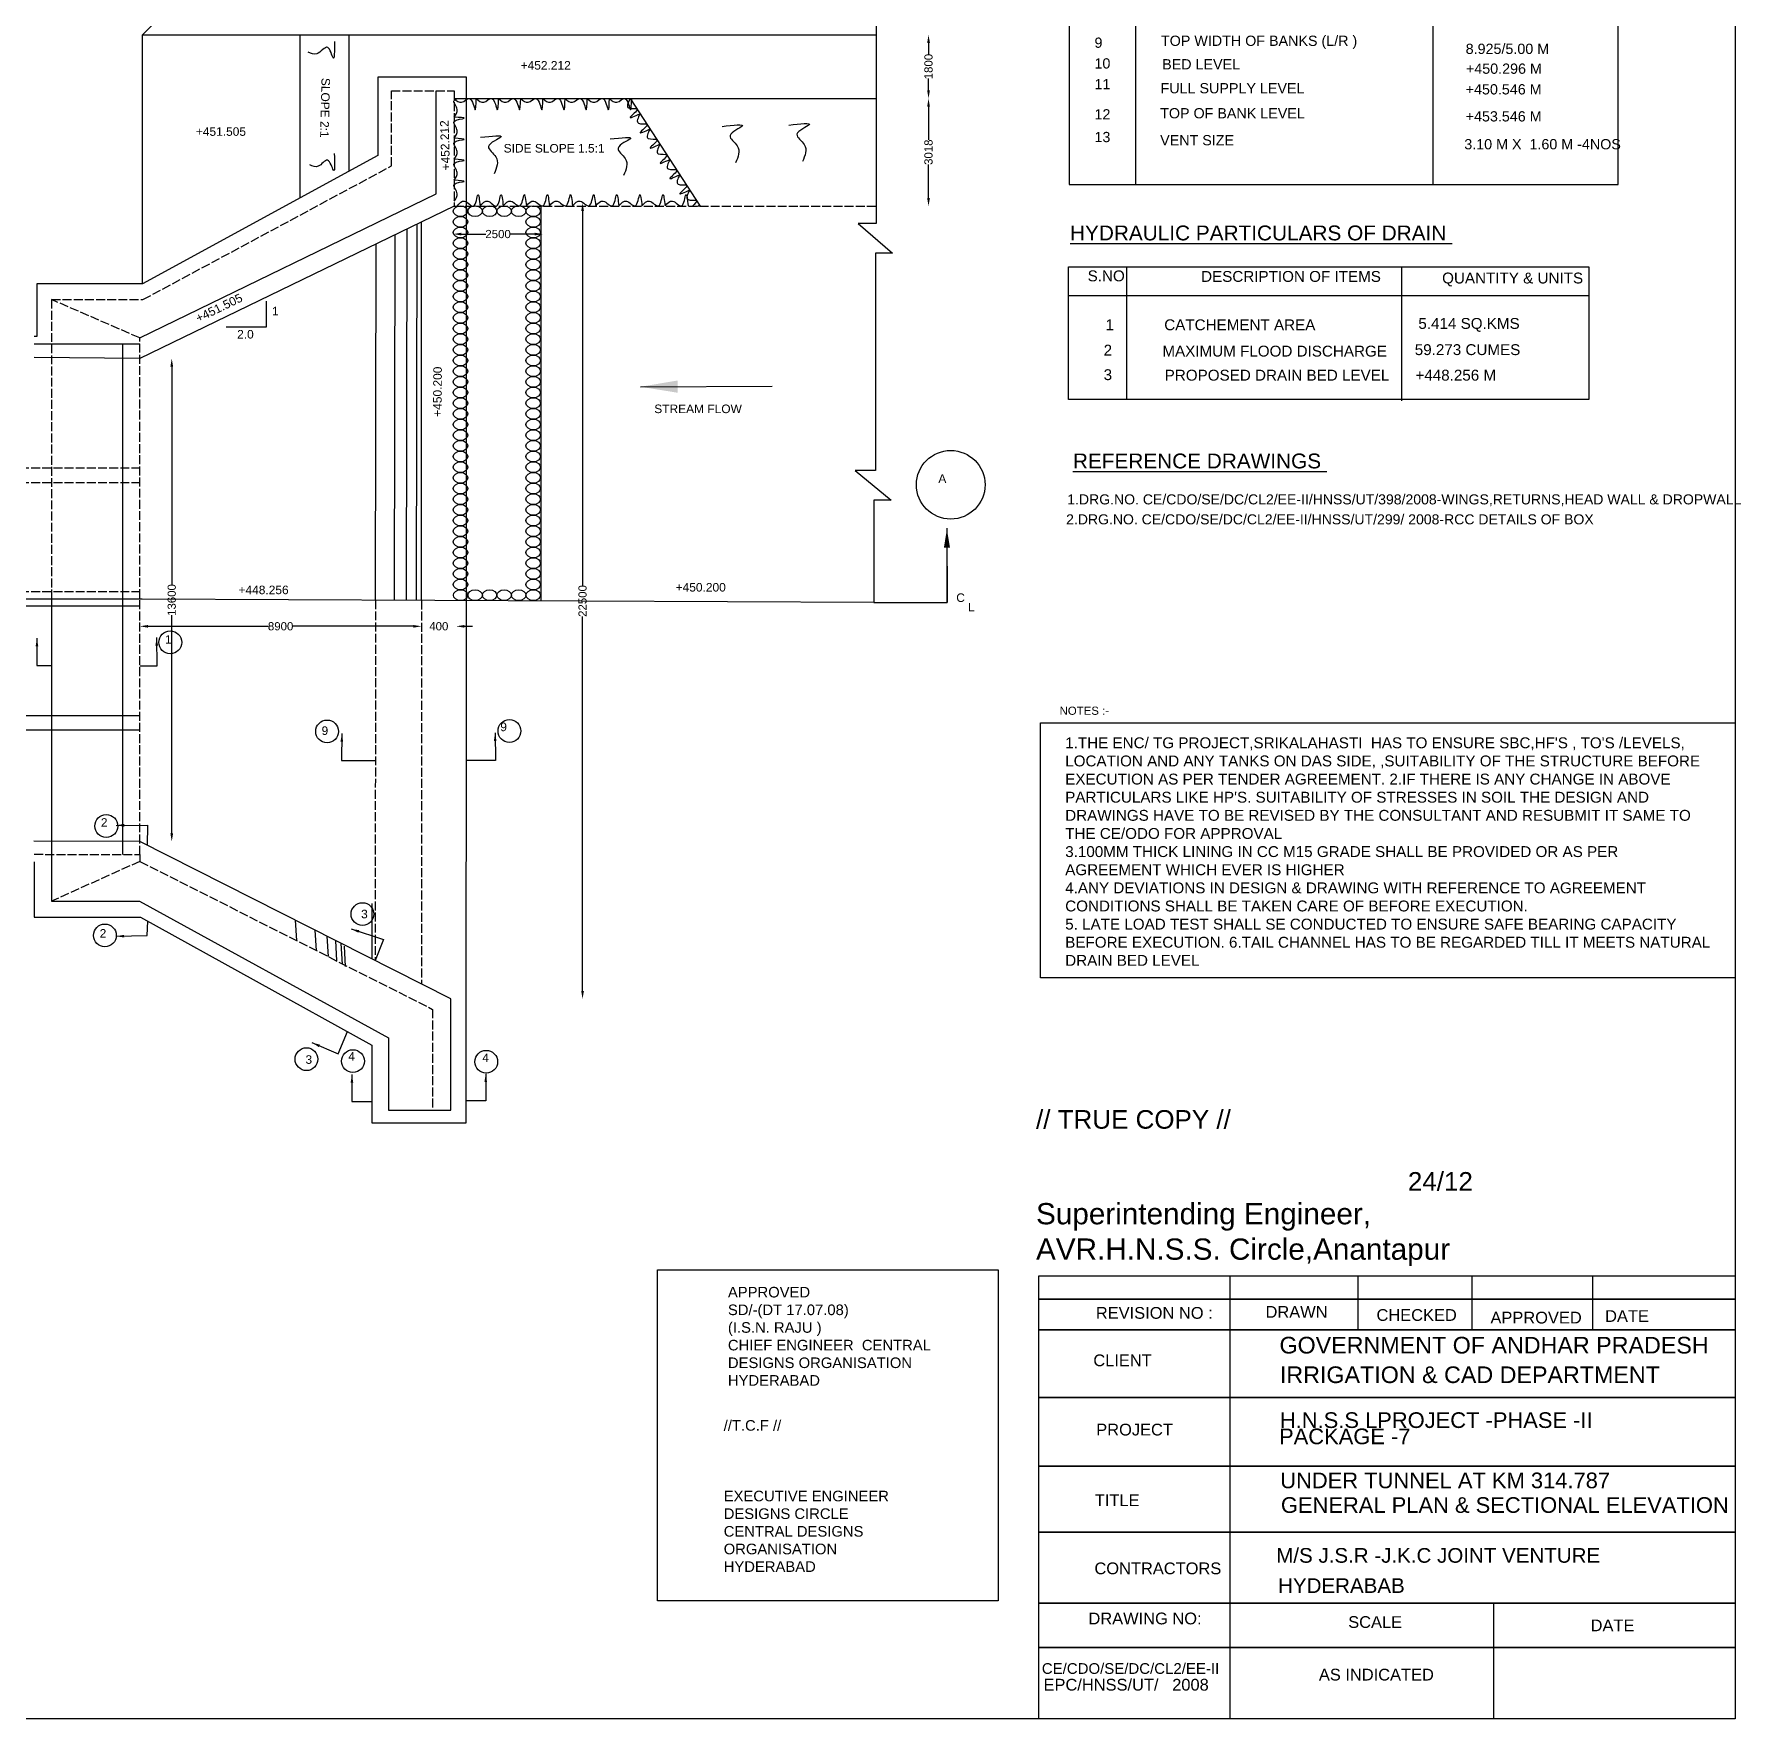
# Model space of a CAD drawing. Header units: millimetres. Extents: x -53247114 to -53235131, y 22140965 to 22148649.
# Drawn here: x -53239721 to -53235131, y 22140965 to 22145496 of the extents above; entities that cross this region are included whole.
import ezdxf

# ---------------------------------------------------------------- set-up
doc = ezdxf.new("R2010")
doc.units = ezdxf.units.MM
doc.header["$MEASUREMENT"] = 0
doc.linetypes.add('ACAD_ISO02W100', pattern=[15, 12, -3])
for name, color, linetype in [('DIMENSION', 7, 'Continuous'), ('DIMENSIONS', 7, 'Continuous'), ('DRAWING', 2, 'Continuous'), ('TEXT', 7, 'Continuous')]:
    doc.layers.add(name, color=color, linetype=linetype)
doc.styles.get("Standard").update_dxf_attribs({"font": 'arial.ttf', "height": 22})
doc.dimstyles.get("Standard").update_dxf_attribs({"dimtxt": 22, "dimasz": 22, "dimexe": 0.18, "dimexo": 0.0625, "dimgap": 0.09, "dimtad": 0, "dimdec": 0, "dimzin": 0, "dimdsep": 46, "dimtxsty": 'Standard', "dimcen": 0.09, "dimse1": 1, "dimse2": 1, "dimadec": 0, "dimazin": 0, "dimtfac": 1, "dimtdec": 0, "dimtofl": 0, "dimtmove": 0, "dimatfit": 3, "dimfxl": 1, "dimtolj": 1, "dimtzin": 0, "dimarcsym": 0})

# ---------------------------------------------------------------- blocks, each defined once
blk = doc.blocks.new('*D74')
at = {"layer": 'Defpoints', "color": 0, "transparency": 16777216}
for p in [(-53238593.8, 22144962.7), (-53238352.9, 22144961.2), (-53238352.9, 22144958.5)]:
    blk.add_point(p, dxfattribs=at)
at = {"layer": 'DIMENSION', "color": 0, "lineweight": -2, "transparency": 16777216}
for p, q in [((-53238571.8, 22144958.5), (-53238506.4, 22144958.5)), ((-53238374.9, 22144958.5), (-53238440.3, 22144958.5))]:
    blk.add_line(p, q, dxfattribs=at)
at = {"layer": 'DIMENSION', "color": 0, "transparency": 16777216}
for points in [[(-53238571.8, 22144962.2), (-53238571.8, 22144954.8), (-53238593.8, 22144958.5)], [(-53238374.9, 22144962.2), (-53238374.9, 22144954.8), (-53238352.9, 22144958.5)]]:
    blk.add_solid(points, dxfattribs=at)
at = {"layer": 'DIMENSION', "color": 0, "transparency": 16777216, "insert": (-53238473.4, 22144958.5), "char_height": 22, "attachment_point": 5}
blk.add_mtext('\\A1;2500', dxfattribs=at)
blk = doc.blocks.new('*D75')
at = {"layer": 'Defpoints', "color": 0, "transparency": 16777216}
for p in [(-53237456.5, 22145323.3), (-53237315.7, 22145323.3), (-53237456.5, 22145034)]:
    blk.add_point(p, dxfattribs=at)
at = {"layer": 'DIMENSION', "color": 0, "lineweight": -2, "transparency": 16777216}
for p, q in [((-53237315.7, 22145301.3), (-53237315.7, 22145211.6)), ((-53237315.7, 22145056), (-53237315.7, 22145145.7))]:
    blk.add_line(p, q, dxfattribs=at)
at = {"layer": 'DIMENSION', "color": 0, "transparency": 16777216}
for points in [[(-53237319.4, 22145301.3), (-53237312, 22145301.3), (-53237315.7, 22145323.3)], [(-53237319.4, 22145056), (-53237312, 22145056), (-53237315.7, 22145034)]]:
    blk.add_solid(points, dxfattribs=at)
at = {"layer": 'DIMENSION', "color": 0, "transparency": 16777216, "insert": (-53237315.7, 22145178.7), "char_height": 22, "attachment_point": 5, "rotation": 90}
blk.add_mtext('\\A1;3018', dxfattribs=at)
blk = doc.blocks.new('*D76')
at = {"layer": 'Defpoints', "color": 0, "transparency": 16777216}
for p in [(-53237456.5, 22145494.7), (-53237315.7, 22145494.7), (-53237456.5, 22145323.3)]:
    blk.add_point(p, dxfattribs=at)
at = {"layer": 'DIMENSION', "color": 0, "lineweight": -2, "transparency": 16777216}
for p, q in [((-53237315.7, 22145472.7), (-53237315.7, 22145440.9)), ((-53237315.7, 22145345.3), (-53237315.7, 22145377.2))]:
    blk.add_line(p, q, dxfattribs=at)
at = {"layer": 'DIMENSION', "color": 0, "transparency": 16777216}
for points in [[(-53237319.4, 22145472.7), (-53237312, 22145472.7), (-53237315.7, 22145494.7)], [(-53237319.4, 22145345.3), (-53237312, 22145345.3), (-53237315.7, 22145323.3)]]:
    blk.add_solid(points, dxfattribs=at)
at = {"layer": 'DIMENSION', "color": 0, "transparency": 16777216, "insert": (-53237315.7, 22145409), "char_height": 22, "attachment_point": 5, "rotation": 90}
blk.add_mtext('\\A1;1800', dxfattribs=at)
blk = doc.blocks.new('*D77')
at = {"layer": 'Defpoints', "color": 0, "transparency": 16777216}
for p in [(-53238243.6, 22145042.4), (-53238251.2, 22142901.1), (-53238246.1, 22142901.1)]:
    blk.add_point(p, dxfattribs=at)
at = {"layer": 'DIMENSION', "color": 0, "lineweight": -2, "transparency": 16777216}
for p, q in [((-53238246.1, 22145020.4), (-53238246.1, 22144013.4)), ((-53238246.1, 22142923.1), (-53238246.1, 22143930.1))]:
    blk.add_line(p, q, dxfattribs=at)
at = {"layer": 'DIMENSION', "color": 0, "transparency": 16777216}
for points in [[(-53238249.7, 22145020.4), (-53238242.4, 22145020.4), (-53238246.1, 22145042.4)], [(-53238249.7, 22142923.1), (-53238242.4, 22142923.1), (-53238246.1, 22142901.1)]]:
    blk.add_solid(points, dxfattribs=at)
at = {"layer": 'DIMENSION', "color": 0, "transparency": 16777216, "insert": (-53238246.1, 22143971.7), "char_height": 22, "attachment_point": 5, "rotation": 90}
blk.add_mtext('\\A1;22500', dxfattribs=at)
blk = doc.blocks.new('*D78')
at = {"layer": 'Defpoints', "color": 0, "transparency": 16777216}
for p in [(-53238679.4, 22143902.3), (-53238585.9, 22143903.6), (-53238585.9, 22143903.6)]:
    blk.add_point(p, dxfattribs=at)
at = {"layer": 'DIMENSION', "color": 0, "lineweight": -2, "transparency": 16777216}
for p, q in [((-53238701.4, 22143903.6), (-53238723.4, 22143903.6)), ((-53238563.9, 22143903.6), (-53238541.9, 22143903.6))]:
    blk.add_line(p, q, dxfattribs=at)
at = {"layer": 'DIMENSION', "color": 0, "transparency": 16777216}
for points in [[(-53238701.4, 22143907.2), (-53238701.4, 22143899.9), (-53238679.4, 22143903.6)], [(-53238563.9, 22143907.2), (-53238563.9, 22143899.9), (-53238585.9, 22143903.6)]]:
    blk.add_solid(points, dxfattribs=at)
at = {"layer": 'DIMENSION', "color": 0, "transparency": 16777216, "insert": (-53238632.7, 22143903.6), "char_height": 22, "attachment_point": 5}
blk.add_mtext('\\A1;400', dxfattribs=at)
blk = doc.blocks.new('*D79')
at = {"layer": 'Defpoints', "color": 0, "transparency": 16777216}
for p in [(-53239436.7, 22143903.6), (-53239436.7, 22143902.3), (-53238679.4, 22143902.3)]:
    blk.add_point(p, dxfattribs=at)
at = {"layer": 'DIMENSION', "color": 0, "lineweight": -2, "transparency": 16777216}
for p, q in [((-53239414.7, 22143903.6), (-53239091, 22143903.6)), ((-53238701.4, 22143903.6), (-53239025.1, 22143903.6))]:
    blk.add_line(p, q, dxfattribs=at)
at = {"layer": 'DIMENSION', "color": 0, "transparency": 16777216}
for points in [[(-53239414.7, 22143907.2), (-53239414.7, 22143899.9), (-53239436.7, 22143903.6)], [(-53238701.4, 22143907.2), (-53238701.4, 22143899.9), (-53238679.4, 22143903.6)]]:
    blk.add_solid(points, dxfattribs=at)
at = {"layer": 'DIMENSION', "color": 0, "transparency": 16777216, "insert": (-53239058.1, 22143903.6), "char_height": 22, "attachment_point": 5}
blk.add_mtext('\\A1;8900', dxfattribs=at)
blk = doc.blocks.new('*D108')
at = {"layer": 'Defpoints', "color": 0, "transparency": 16777216}
for p in [(-53239436.7, 22144624), (-53239442.5, 22143324.7), (-53239350.9, 22143324.7)]:
    blk.add_point(p, dxfattribs=at)
at = {"layer": 'DIMENSION', "color": 0, "lineweight": -2, "transparency": 16777216}
for p, q in [((-53239350.9, 22144602), (-53239350.9, 22144014.7)), ((-53239350.9, 22143346.7), (-53239350.9, 22143933.9))]:
    blk.add_line(p, q, dxfattribs=at)
at = {"layer": 'DIMENSION', "color": 0, "transparency": 16777216}
for points in [[(-53239354.5, 22144602), (-53239347.2, 22144602), (-53239350.9, 22144624)], [(-53239354.5, 22143346.7), (-53239347.2, 22143346.7), (-53239350.9, 22143324.7)]]:
    blk.add_solid(points, dxfattribs=at)
at = {"layer": 'DIMENSION', "color": 0, "transparency": 16777216, "insert": (-53239350.9, 22143974.3), "char_height": 22, "attachment_point": 5, "rotation": 90}
blk.add_mtext('\\A1;13600', dxfattribs=at)

msp = doc.modelspace()

# ---------------------------------------------------------------- linework, layer by layer
at = {"layer": 'DIMENSION', "color": 0}
for points in [[(-53235146.3, 22140965.1), (-53247113.7, 22140965.1), (-53247113.7, 22148649), (-53235146.3, 22148649)], [(-53236939.5, 22144870.7), (-53235539.8, 22144870.7), (-53235539.8, 22144513.5), (-53236939.5, 22144513.5)], [(-53237015, 22143643.6), (-53235146.3, 22143643.6), (-53235146.3, 22142958.2), (-53237015, 22142958.2)]]:
    msp.add_lwpolyline(points, close=True, dxfattribs=at)
for points in [[(-53239097.4, 22144778.2), (-53239097.4, 22144707.8), (-53239204.2, 22144707.8)], [(-53239018.6, 22143113.3), (-53239015.5, 22143058.4)], [(-53238966, 22143086.7), (-53238962.9, 22143031.9)], [(-53238933.6, 22143070.5), (-53238930.5, 22143015.7)], [(-53238910.6, 22143059), (-53238907.5, 22143004.2)], [(-53238895.9, 22143050.1), (-53238892.8, 22142995.3)], [(-53238887.4, 22143043.6), (-53238884.3, 22142988.8)]]:
    msp.add_lwpolyline(points, dxfattribs=at)
for centre, radius in [((-53237255.9, 22144284.2), 92.3), ((-53239354.9, 22143860.5), 30.7), ((-53238933.1, 22143620.9), 30.7), ((-53238442.8, 22143622.1), 30.7), ((-53239527, 22143366.4), 30.7), ((-53238838, 22143129.6), 30.7), ((-53239530.7, 22143072.2), 30.7), ((-53238988.6, 22142739.4), 30.7), ((-53238863.6, 22142734.1), 30.7), ((-53238505.2, 22142732.4), 30.7)]:
    msp.add_circle(centre, radius, dxfattribs=at)
at = {"layer": 'DIMENSIONS', "color": 0}
msp.add_lwpolyline([(-53237128.3, 22141283), (-53238044.5, 22141283), (-53238044.5, 22142173.2), (-53237128.3, 22142173.2)], close=True, dxfattribs=at)
at = {"layer": 'DRAWING', "color": 0}
for points in [[(-53239761.2, 22146701.8), (-53237970.2, 22146701.8), (-53237970.2, 22146654.3), (-53237891.6, 22146752.1), (-53237891.6, 22146701.8), (-53237457, 22146701.8), (-53237457, 22146324.7), (-53237505.5, 22146324.7), (-53237409.7, 22146245), (-53237457.1, 22146245), (-53237457.1, 22145651.8), (-53237506.4, 22145651.8), (-53237415.5, 22145572.8), (-53237456.5, 22145572.8), (-53237456.5, 22144986.6), (-53237505.3, 22144986.6), (-53237412.2, 22144907.2), (-53237457.9, 22144907.2), (-53237457.9, 22144322.4), (-53237512.6, 22144322.4), (-53237416.2, 22144243.1), (-53237462.6, 22144243.1), (-53237462.6, 22143967.5), (-53237265.8, 22143967.5)], [(-53239429.6, 22144824.7), (-53239429.6, 22145494.7), (-53239188.9, 22145733.8), (-53239188.9, 22146701.8)], [(-53239429.6, 22145494.7), (-53237456.5, 22145494.7)], [(-53239005.1, 22145056.4), (-53239005.1, 22145494.7)], [(-53238873.9, 22145128), (-53238873.9, 22145494.7)], [(-53239721, 22143270.6), (-53239721, 22143121.7), (-53239434.6, 22143121.7), (-53238813, 22142777.3), (-53238813, 22142568), (-53238559.2, 22142568), (-53238558.5, 22143972.6), (-53238558.5, 22145381), (-53238796.5, 22145381), (-53238796.5, 22145170.3), (-53239429.6, 22144824.7), (-53239713.6, 22144824.7), (-53239713.6, 22144682.8), (-53239721, 22144682.8)], [(-53239436.7, 22144679.2), (-53238640.1, 22145066.6), (-53238640.1, 22145343.5)], [(-53238591.4, 22145323.3), (-53237456.5, 22145323.3)], [(-53238118.1, 22145323.3), (-53237929.7, 22145034)], [(-53238591.4, 22145034), (-53239436.7, 22144624), (-53239721, 22144626.2)], [(-53238357.6, 22143971.6), (-53238357.6, 22145034)], [(-53238679.5, 22143973.1), (-53238679.1, 22144991.5)], [(-53238751.7, 22143973.7), (-53238749.9, 22144957.1)], [(-53238719.8, 22143973.7), (-53238718, 22144972.6)], [(-53238692.4, 22143973.7), (-53238690.6, 22144985.9)], [(-53238802.7, 22143973.7), (-53238800.9, 22144932.4)], [(-53239721, 22144663.5), (-53239436.7, 22144663.5)], [(-53239482.6, 22143976.6), (-53239482.6, 22144663.5)], [(-53237265.8, 22143967.2), (-53237265.8, 22144167.7)], [(-53243929.1, 22143958.8), (-53239436.7, 22143958.8)], [(-53237462.6, 22143967.5), (-53239430.4, 22143976.6), (-53242977.4, 22143976.9)], [(-53239674.5, 22143976.7), (-53239674.5, 22143164.3), (-53239437.4, 22143164.3), (-53238768.3, 22142797), (-53238768.3, 22142602.1), (-53238600.4, 22142602.1), (-53238600.4, 22142901.9), (-53239436.7, 22143324.6), (-53239721.4, 22143325.9)], [(-53239482.6, 22143289.7), (-53239482.6, 22143976.6)], [(-53243929.1, 22143663.8), (-53239436.7, 22143663.8)], [(-53243929.1, 22143625.6), (-53239436.7, 22143625.6)], [(-53238812.1, 22143008.9), (-53238812.1, 22143157.8)]]:
    msp.add_lwpolyline(points, dxfattribs=at)
at = {"layer": 'DRAWING', "color": 0, "linetype": 'ACAD_ISO02W100', "ltscale": 2}
for points in [[(-53239436.7, 22143289.6), (-53239436.7, 22144679.2), (-53239674.4, 22144782.3), (-53239428.3, 22144782.3), (-53238760.2, 22145141.7), (-53238760.2, 22145343.5), (-53238591.4, 22145343.5), (-53238591.4, 22145034), (-53237456.5, 22145034)], [(-53239674.4, 22144782.3), (-53239674.5, 22143976.7)], [(-53243929.1, 22144330), (-53239436.7, 22144330)], [(-53243929.1, 22144290.7), (-53239436.7, 22144290.7)], [(-53243929.1, 22143997.4), (-53239436.7, 22143997.4)], [(-53238802.7, 22143973.7), (-53238804.1, 22143004.8)], [(-53238679.5, 22143973.1), (-53238678.9, 22142941.5)], [(-53239721, 22143290.4), (-53239436.7, 22143289.6), (-53239436.7, 22143271.4), (-53239674.5, 22143164.3)], [(-53239436.7, 22143271.4), (-53238649.4, 22142873.4), (-53238649.4, 22142602.1)]]:
    msp.add_lwpolyline(points, dxfattribs=at)
at = {"layer": 'DRAWING', "color": 0}
for centre in [(-53238574.3, 22145020), (-53238535.1, 22145020), (-53238496, 22145020), (-53238457, 22145020), (-53238417.9, 22145020), (-53238378.8, 22145020), (-53238574.3, 22144991.4), (-53238378.8, 22144991.4), (-53238574.3, 22144962.7), (-53238574.3, 22144934), (-53238378.8, 22144962.7), (-53238378.8, 22144934), (-53238574.3, 22144905.3), (-53238378.8, 22144905.3), (-53238574.3, 22144876.6), (-53238574.3, 22144847.9), (-53238378.8, 22144876.6), (-53238378.8, 22144847.9), (-53238574.3, 22144819.2), (-53238574.3, 22144790.5), (-53238378.8, 22144819.2), (-53238378.8, 22144790.5), (-53238574.3, 22144761.8), (-53238378.8, 22144761.8), (-53238574.3, 22144733.2), (-53238574.3, 22144704.5), (-53238378.8, 22144733.2), (-53238378.8, 22144704.5), (-53238574.3, 22144675.8), (-53238378.8, 22144675.8), (-53238574.3, 22144647.1), (-53238574.3, 22144618.4), (-53238378.8, 22144647.1), (-53238378.8, 22144618.4), (-53238574.3, 22144589.7), (-53238574.3, 22144561), (-53238378.8, 22144589.7), (-53238378.8, 22144561), (-53238574.3, 22144532.3), (-53238378.8, 22144532.3), (-53238574.3, 22144503.6), (-53238574.3, 22144475), (-53238378.8, 22144503.6), (-53238378.8, 22144475), (-53238574.3, 22144446.3), (-53238378.8, 22144446.3), (-53238574.3, 22144417.6), (-53238574.3, 22144388.9), (-53238378.8, 22144417.6), (-53238378.8, 22144388.9), (-53238574.3, 22144360.2), (-53238574.3, 22144331.5), (-53238378.8, 22144360.2), (-53238378.8, 22144331.5), (-53238574.3, 22144302.8), (-53238378.8, 22144302.8), (-53238574.3, 22144274.1), (-53238574.3, 22144245.5), (-53238378.8, 22144274.1), (-53238378.8, 22144245.5), (-53238574.3, 22144216.8), (-53238378.8, 22144216.8), (-53238574.3, 22144188.1), (-53238574.3, 22144159.4), (-53238378.8, 22144188.1), (-53238378.8, 22144159.4), (-53238574.3, 22144130.7), (-53238574.3, 22144102), (-53238378.8, 22144130.7), (-53238378.8, 22144102), (-53238574.3, 22144073.3), (-53238378.8, 22144073.3), (-53238574.3, 22144044.6), (-53238574.3, 22144015.9), (-53238378.8, 22144044.6), (-53238378.8, 22144015.9), (-53238574.1, 22143987.3), (-53238535.1, 22143987.3), (-53238496, 22143987.3), (-53238457, 22143987.3), (-53238417.9, 22143987.3), (-53238378.8, 22143987.3)]:
    msp.add_ellipse(centre, major_axis=(-19.5, 0), ratio=0.734389, dxfattribs=at)
for points in [[(-53238913.3, 22145476.9), (-53238917, 22145432.3), (-53238931.5, 22145460.6), (-53238960.8, 22145443.3), (-53238983.7, 22145447.4)], [(-53238591.4, 22145323.3), (-53238571.3, 22145312.9), (-53238550.1, 22145323.3), (-53238535, 22145292.9), (-53238531.8, 22145323.3)], [(-53238531.8, 22145323.3), (-53238511.7, 22145312.9), (-53238490.4, 22145323.3), (-53238475.4, 22145292.9), (-53238472.1, 22145323.3)], [(-53238472.1, 22145323.3), (-53238452, 22145312.9), (-53238430.8, 22145323.3), (-53238415.7, 22145292.9), (-53238412.4, 22145323.3)], [(-53238412.4, 22145323.3), (-53238392.3, 22145312.9), (-53238371.1, 22145323.3), (-53238356, 22145292.9), (-53238352.7, 22145323.3)], [(-53238352.7, 22145323.3), (-53238332.6, 22145312.9), (-53238311.4, 22145323.3), (-53238296.3, 22145292.9), (-53238293.1, 22145323.3)], [(-53238293.1, 22145323.3), (-53238273, 22145312.9), (-53238251.7, 22145323.3), (-53238236.7, 22145292.9), (-53238233.4, 22145323.3)], [(-53238233.4, 22145323.3), (-53238213.3, 22145312.9), (-53238192.1, 22145323.3), (-53238177, 22145292.9), (-53238173.7, 22145323.3)], [(-53238173.7, 22145323.3), (-53238153.6, 22145312.9), (-53238132.4, 22145323.3), (-53238117.3, 22145292.9), (-53238114, 22145323.3)], [(-53238118.1, 22145323.3), (-53238122.7, 22145297.7), (-53238099.3, 22145294.5), (-53238117.9, 22145272.7), (-53238091.4, 22145282.3)], [(-53238591.4, 22145216.8), (-53238582.9, 22145236.9), (-53238591.4, 22145261.3), (-53238564.6, 22145269.9), (-53238591.4, 22145273.4)], [(-53238091.4, 22145282.3), (-53238096, 22145256.7), (-53238072.6, 22145253.5), (-53238091.2, 22145231.7), (-53238064.7, 22145241.3)], [(-53238591.4, 22145160.2), (-53238582.9, 22145180.3), (-53238591.4, 22145204.8), (-53238564.6, 22145213.3), (-53238591.4, 22145216.8)], [(-53238520.3, 22145218.9), (-53238465.9, 22145219.4), (-53238498.8, 22145193.9), (-53238479.3, 22145166.5), (-53238483.8, 22145120.6)], [(-53238172, 22145214.5), (-53238117.6, 22145215), (-53238150.6, 22145189.5), (-53238131.1, 22145162.1), (-53238135.6, 22145116.1)], [(-53238064.7, 22145241.3), (-53238069.3, 22145215.6), (-53238045.9, 22145212.4), (-53238064.5, 22145190.7), (-53238038, 22145200.3)], [(-53237870.9, 22145248.3), (-53237816.5, 22145248.8), (-53237849.4, 22145223.3), (-53237830, 22145195.9), (-53237834.5, 22145150)], [(-53237691, 22145251.9), (-53237636.5, 22145252.4), (-53237669.5, 22145226.9), (-53237650, 22145199.4), (-53237654.5, 22145153.5)], [(-53238913.8, 22145175.3), (-53238916, 22145130.8), (-53238932.1, 22145156.9), (-53238957, 22145140.8), (-53238979.8, 22145145.1)], [(-53238038, 22145200.3), (-53238042.6, 22145174.6), (-53238019.2, 22145171.4), (-53238037.8, 22145149.7), (-53238011.3, 22145159.2)], [(-53238591.4, 22145103.7), (-53238582.9, 22145123.8), (-53238591.4, 22145148.2), (-53238564.6, 22145156.7), (-53238591.4, 22145160.2)], [(-53238011.3, 22145159.2), (-53238015.9, 22145133.6), (-53237992.5, 22145130.4), (-53238011.1, 22145108.6), (-53237984.6, 22145118.2)], [(-53238591.4, 22145047.1), (-53238582.9, 22145067.2), (-53238591.4, 22145091.6), (-53238564.6, 22145100.2), (-53238591.4, 22145103.7)], [(-53237984.6, 22145118.2), (-53237989.2, 22145092.6), (-53237965.8, 22145089.4), (-53237984.4, 22145067.6), (-53237957.8, 22145077.2)], [(-53238583.7, 22145034), (-53238563.3, 22145047.1), (-53238539.5, 22145034), (-53238527.7, 22145064.2), (-53238521.5, 22145034)], [(-53238521.5, 22145034), (-53238501.2, 22145047.1), (-53238477.3, 22145034), (-53238465.5, 22145064.2), (-53238459.4, 22145034)], [(-53238459.4, 22145034.3), (-53238439, 22145047.4), (-53238415.2, 22145034.3), (-53238403.4, 22145064.4), (-53238397.2, 22145034.3)], [(-53238397.2, 22145034.3), (-53238376.8, 22145047.4), (-53238353, 22145034.3), (-53238341.2, 22145064.4), (-53238335, 22145034.3)], [(-53238335, 22145034.3), (-53238314.7, 22145047.4), (-53238290.8, 22145034.3), (-53238279, 22145064.4), (-53238272.9, 22145034.3)], [(-53238272.9, 22145034.3), (-53238252.5, 22145047.4), (-53238228.7, 22145034.3), (-53238216.8, 22145064.4), (-53238210.7, 22145034.3)], [(-53238210.7, 22145034.3), (-53238190.3, 22145047.4), (-53238166.5, 22145034.3), (-53238154.7, 22145064.4), (-53238148.5, 22145034.3)], [(-53238148.5, 22145034.3), (-53238128.1, 22145047.4), (-53238104.3, 22145034.3), (-53238092.5, 22145064.4), (-53238086.3, 22145034.3)], [(-53238086.3, 22145034.3), (-53238066, 22145047.4), (-53238042.1, 22145034.3), (-53238030.3, 22145064.4), (-53238024.1, 22145034.3)], [(-53238024.1, 22145034.3), (-53238003.8, 22145047.4), (-53237980, 22145034.3), (-53237968.1, 22145064.4), (-53237962, 22145034.3)]]:
    msp.add_spline(points, degree=3, dxfattribs=at)
for points, knots in [([(-53238591.4, 22145273.4), (-53238586.5, 22145279.8), (-53238575.7, 22145293.7), (-53238599.7, 22145316.7), (-53238585.5, 22145322.2), (-53238580.7, 22145323.3)], [0, 0, 0, 0, 21.819255, 47.700591, 59.202545, 59.202545, 59.202545, 59.202545]), ([(-53237957.8, 22145077.2), (-53237963.4, 22145066), (-53237974, 22145044.8), (-53237928.9, 22145054.2), (-53237944.5, 22145039.3), (-53237950.3, 22145034)], [0, 0, 0, 0, 26.052321, 49.668754, 67.472097, 67.472097, 67.472097, 67.472097])]:
    msp.add_open_spline(points, degree=3, knots=knots, dxfattribs=at)
msp.add_open_spline([(-53237935.8, 22145034), (-53237934.2, 22145034.7), (-53237932.7, 22145035.4), (-53237931.1, 22145036.1)], degree=3, dxfattribs=at)
at = {"layer": 'TEXT', "color": 0}
for points in [[(-53235461.3, 22146136.8), (-53236937.6, 22146136.8), (-53236937.6, 22145091.9), (-53235461.3, 22145091.9)], [(-53235146.3, 22140965.1), (-53237019, 22140965.1), (-53237019, 22142156.7), (-53235146.3, 22142156.7)]]:
    msp.add_lwpolyline(points, close=True, dxfattribs=at)
for points in [[(-53236758.4, 22145091.9), (-53236758.4, 22146136.8)], [(-53235959.3, 22146136.8), (-53235959.3, 22145091.9)], [(-53236782.9, 22144870.7), (-53236782.9, 22144513.5)], [(-53236043.9, 22144870.7), (-53236043.9, 22144509.8)], [(-53236939.5, 22144793.4), (-53235538.5, 22144793.4)], [(-53236505.1, 22142156.7), (-53236505.1, 22140965.1)], [(-53236161.4, 22142156.7), (-53236161.4, 22142011.7)], [(-53235854.8, 22142156.7), (-53235854.8, 22142011.7)], [(-53235529.9, 22142156.7), (-53235529.9, 22142011.7)], [(-53235146.3, 22142093.5), (-53237019, 22142093.5), (-53235146.3, 22142093.5)], [(-53235146.3, 22142011.7), (-53237019, 22142011.7), (-53235146.3, 22142011.7)], [(-53235146.3, 22141829.1), (-53237019, 22141829.1), (-53235146.3, 22141829.1)], [(-53235146.3, 22141644.7), (-53237019, 22141644.7), (-53235146.3, 22141644.7)], [(-53235146.3, 22141466.9), (-53237019, 22141466.9), (-53235146.3, 22141466.9)], [(-53235146.3, 22141276), (-53237019, 22141276), (-53235146.3, 22141276)], [(-53235795.8, 22140965.1), (-53235795.8, 22141276)], [(-53235146.3, 22141157.5), (-53237019, 22141157.5), (-53235146.3, 22141157.5)]]:
    msp.add_lwpolyline(points, dxfattribs=at)

# ---------------------------------------------------------------- texts
at = {"layer": 'DIMENSION', "color": 0}
msp.add_text('NOTES :-', height=22, dxfattribs=at).set_placement((-53236963.3, 22143665.6))
at = {"layer": 'DIMENSION', "color": 0, "insert": (-53236948.1, 22143604.9), "char_height": 29.2533, "width": 1746.784, "attachment_point": 1}
msp.add_mtext("1.THE ENC/ TG PROJECT,SRIKALAHASTI  HAS TO ENSURE SBC,HF'S , TO'S /LEVELS, LOCATION AND ANY TANKS ON DAS SIDE, ,SUITABILITY OF THE STRUCTURE BEFORE EXECUTION AS PER TENDER AGREEMENT. 2.IF THERE IS ANY CHANGE IN ABOVE PARTICULARS LIKE HP'S. SUITABILITY OF STRESSES IN SOIL THE DESIGN AND DRAWINGS HAVE TO BE REVISED BY THE CONSULTANT AND RESUBMIT IT SAME TO THE CE/ODO FOR APPROVAL \\P3.100MM THICK LINING IN CC M15 GRADE SHALL BE PROVIDED OR AS PER AGREEMENT WHICH EVER IS HIGHER \\P4.ANY DEVIATIONS IN DESIGN & DRAWING WITH REFERENCE TO AGREEMENT CONDITIONS SHALL BE TAKEN CARE OF BEFORE EXECUTION. \\P5. LATE LOAD TEST SHALL SE CONDUCTED TO ENSURE SAFE BEARING CAPACITY BEFORE EXECUTION. 6.TAIL CHANNEL HAS TO BE REGARDED TILL IT MEETS NATURAL DRAIN BED LEVEL ", dxfattribs=at)
at = {"layer": 'DIMENSIONS', "color": 0, "attachment_point": 1}
for s, insert, char_height, width in [('// TRUE COPY //\\P\\P^I^I^I^I^I24/12\\P{\\H1.1429x;Superintending Engineer,\\PAVR.H.N.S.S. Circle,Anantapur }', (-53237026.6, 22142602.4), 50, 1291.658), ('APPROVED \\PSD/-(DT 17.07.08)\\P(I.S.N. RAJU ) \\PCHIEF ENGINEER  CENTRAL DESIGNS ORGANISATION HYDERABAD ', (-53237855.2, 22142127), 28.479, 545.201), ('//T.C.F // \\P\\P\\P\\PEXECUTIVE ENGINEER  \\PDESIGNS CIRCLE  \\PCENTRAL DESIGNS ORGANISATION HYDERABAD', (-53237866.5, 22141768.6), 28.479, 545.155)]:
    msp.add_mtext(s, dxfattribs=dict(at, insert=insert, char_height=char_height, width=width))
at = {"layer": 'TEXT', "color": 0}
for s, height, p in [('TOP WIDTH OF BANKS (L/R ) ', 27.537, (-53236690.6, 22145464.7)), ('9', 27.5, (-53236869.4, 22145459.6)), ('8.925/5.00 M', 27.537, (-53235871.2, 22145443)), ('+452.212', 23, (-53238412.7, 22145400.9)), ('10', 27.54, (-53236869.4, 22145403.8)), ('BED LEVEL ', 27.54, (-53236687.4, 22145401.5)), ('+450.296 M', 27.54, (-53235870.5, 22145389.7)), ('11', 27.54, (-53236869.4, 22145348)), ('FULL SUPPLY LEVEL ', 27.537, (-53236691.7, 22145337.1)), ('+450.546 M', 27.54, (-53235871.2, 22145334.1)), ('12', 27.54, (-53236869.4, 22145266.9)), ('TOP OF BANK LEVEL', 27.537, (-53236692.8, 22145269.8)), ('+453.546 M', 27.54, (-53235871.2, 22145261.4)), ('+451.505', 23, (-53239286.1, 22145222.8)), ('13', 27.54, (-53236869.4, 22145205.8)), ('VENT SIZE ', 27.54, (-53236692.8, 22145197.3)), ('SIDE SLOPE 1.5:1', 23, (-53238458.3, 22145177.9)), ('3.10 M X  1.60 M -4NOS ', 27.537, (-53235874.9, 22145186.5)), ('%%UHYDRAULIC PARTICULARS OF DRAIN ', 40, (-53236935.2, 22144941.6)), ('S.NO', 29.25, (-53236887.8, 22144831.5)), ('DESCRIPTION OF ITEMS ', 29.253, (-53236582.7, 22144830)), ('QUANTITY & UNITS ', 29.253, (-53235934.5, 22144825.7)), ('1', 23, (-53239081.3, 22144740)), ('1', 29.3, (-53236839.8, 22144699.9)), ('CATCHEMENT AREA ', 29.253, (-53236681.8, 22144699.9)), ('5.414 SQ.KMS', 29.253, (-53235998.4, 22144703.6)), ('2.0', 23, (-53239175.1, 22144677.6)), ('2', 29.3, (-53236844.8, 22144631.6)), ('MAXIMUM FLOOD DISCHARGE ', 29.253, (-53236686.8, 22144629.1)), ('59.273 CUMES', 29.253, (-53236008.1, 22144633.1)), ('3', 29.3, (-53236844.8, 22144565.7)), ('PROPOSED DRAIN BED LEVEL', 29.253, (-53236680.6, 22144564.4)), ('+448.256 M', 29.25, (-53236006.3, 22144564.4)), ('STREAM FLOW', 23, (-53238053.3, 22144477)), ('%%UREFERENCE DRAWINGS ', 40, (-53236927.4, 22144328.3)), ('A', 23, (-53237289.3, 22144289.3)), ('1.DRG.NO. CE/CDO/SE/DC/CL2/EE-II/HNSS/UT/398/2008-WINGS,RETURNS,HEAD WALL & DROPWALL', 27, (-53236942.6, 22144231.5)), ('2.DRG.NO. CE/CDO/SE/DC/CL2/EE-II/HNSS/UT/299/ 2008-RCC DETAILS OF BOX', 27, (-53236945.7, 22144177.8)), ('+448.256', 23, (-53239171.4, 22143990)), ('+450.200', 23, (-53237995.8, 22143997.1)), ('C', 23, (-53237241.1, 22143969.1)), ('L', 23, (-53237209.4, 22143943.6)), ('1', 23, (-53239368.8, 22143856.7)), ('9', 23, (-53238948, 22143611.4)), ('9', 23, (-53238467.4, 22143621.6)), ('2', 23, (-53239541.6, 22143364.5)), ('3', 23, (-53238841.7, 22143118.3)), ('2', 23, (-53239544.7, 22143066.2)), ('3', 23, (-53238991.3, 22142726.9)), ('4', 23, (-53238876, 22142735.7)), ('4', 23, (-53238515.8, 22142731.6)), ('REVISION NO :', 31.62, (-53236865.7, 22142041.2)), ('DRAWN ', 31.62, (-53236409.4, 22142043.9)), ('CHECKED', 31.62, (-53236111, 22142035.5)), ('APPROVED', 31.62, (-53235804.5, 22142028.5)), ('DATE ', 31.62, (-53235496.2, 22142032.7)), ('GOVERNMENT OF ANDHAR PRADESH ', 44.795, (-53236371.9, 22141947.8)), ('CLIENT ', 31.62, (-53236872.5, 22141913.6)), ('IRRIGATION & CAD DEPARTMENT ', 44.795, (-53236370.8, 22141868.3)), ('H.N.S.S LPROJECT -PHASE -II', 42.16, (-53236370.8, 22141747.5)), ('PROJECT ', 31.62, (-53236864.6, 22141727.3)), ('PACKAGE -7', 42.16, (-53236373, 22141703.8)), ('UNDER TUNNEL AT KM 314.787', 42.16, (-53236369.8, 22141585.4)), ('TITLE ', 31.62, (-53236868.5, 22141537.2)), ('GENERAL PLAN & SECTIONAL ELEVATION ', 42.16, (-53236368, 22141519.2)), ('M/S J.S.R -J.K.C JOINT VENTURE ', 39.525, (-53236380.6, 22141385)), ('CONTRACTORS ', 31.62, (-53236869.5, 22141354.1)), ('HYDERABAB ', 39.53, (-53236375.6, 22141303.8)), ('DRAWING NO:', 31.62, (-53236885.6, 22141219.3)), ('SCALE ', 31.62, (-53236187.1, 22141209.7)), ('DATE ', 31.62, (-53235535.1, 22141200.7)), ('CE/CDO/SE/DC/CL2/EE-II', 28.855, (-53237011, 22141086.1)), ('AS INDICATED ', 31.62, (-53236265.9, 22141068.3)), ('EPC/HNSS/UT/   2008', 31.62, (-53237006.4, 22141041.2))]:
    msp.add_text(s, height=height, dxfattribs=at).set_placement(p)
for s, rotation, p in [('SLOPE 2:1', 268.6523, (-53238948.1, 22145378.9)), ('+452.212', 91.756, (-53238602.4, 22145130.1)), ('+451.505', 25.8764, (-53239279.3, 22144720.3)), ('+450.200', 89.7382, (-53238625.1, 22144467.1))]:
    msp.add_text(s, height=23, rotation=rotation, dxfattribs=at).set_placement(p)

# ---------------------------------------------------------------- dimensions: what is measured, and where the dimension line sits
at = {"layer": 'DIMENSION', "color": 0}
for base, p1, p2, text, picture, middle in [((-53237315.7, 22145494.7), (-53237456.5, 22145323.3), (-53237456.5, 22145494.7), '1800', '*D76', (-53237315.7, 22145409)), ((-53237315.7, 22145323.3), (-53237456.5, 22145034), (-53237456.5, 22145323.3), '3018', '*D75', (-53237315.7, 22145178.7)), ((-53238246.1, 22142901.1), (-53238243.6, 22145042.4), (-53238251.2, 22142901.1), '22500', '*D77', (-53238246.1, 22143971.7)), ((-53239350.9, 22143324.7), (-53239436.7, 22144624), (-53239442.5, 22143324.7), '13600', '*D108', (-53239350.9, 22143974.3))]:
    dim = msp.add_linear_dim(base=base, p1=p1, p2=p2, angle=90, text=text, dimstyle='Standard', dxfattribs=at)
    dim.commit()
    dim.dimension.update_dxf_attribs({"geometry": picture, "text_midpoint": middle})
for base, p1, p2, text, picture, middle in [((-53238352.9, 22144958.5), (-53238593.8, 22144962.7), (-53238352.9, 22144961.2), '2500', '*D74', (-53238473.4, 22144958.5)), ((-53239436.7, 22143903.6), (-53238679.4, 22143902.3), (-53239436.7, 22143902.3), '8900', '*D79', (-53239058.1, 22143903.6)), ((-53238585.9, 22143903.6), (-53238679.4, 22143902.3), (-53238585.9, 22143903.6), '400', '*D78', (-53238632.7, 22143903.6))]:
    dim = msp.add_linear_dim(base=base, p1=p1, p2=p2, text=text, dimstyle='Standard', dxfattribs=at)
    dim.commit()
    dim.dimension.update_dxf_attribs({"geometry": picture, "text_midpoint": middle})

# ---------------------------------------------------------------- leaders
for points, override in [([(-53237266.3, 22144165.1), (-53237265.8, 22143967.5)], {"dimasz": 50, "dimgap": 0.09, "dimtad": 0}), ([(-53239713.3, 22143871.5), (-53239713.9, 22143798.5), (-53239674.5, 22143798.5)], {"dimgap": 0.09, "dimtad": 0}), ([(-53239391.6, 22143873.5), (-53239390.8, 22143796.8), (-53239436.7, 22143796.8)], {"dimgap": 0.09, "dimtad": 0}), ([(-53238893.4, 22143615.2), (-53238894, 22143542.8), (-53238803.3, 22143542.7)], {"dimgap": 0.09, "dimtad": 0}), ([(-53238481.4, 22143616.8), (-53238480.5, 22143542.9), (-53238558.7, 22143542.9)], {"dimgap": 0.09, "dimtad": 0}), ([(-53239500.5, 22143368.3), (-53239416.5, 22143368.6), (-53239416.6, 22143314.5)], {"dimgap": 0.09, "dimtad": 0}), ([(-53239500.9, 22143069.8), (-53239417.1, 22143071.6), (-53239415.3, 22143111)], {"dimgap": 0.09, "dimtad": 0}), ([(-53238868.8, 22143089.7), (-53238781.7, 22143061.6), (-53238804.1, 22143004.8)], {"dimgap": 0.09, "dimtad": 0}), ([(-53238974.2, 22142783.9), (-53238903, 22142753.7), (-53238878.5, 22142813.6)], {"dimgap": 0.09, "dimtad": 0}), ([(-53238866.3, 22142698.2), (-53238866.3, 22142625.3), (-53238813, 22142625.3)], {"dimgap": 0.09, "dimtad": 0}), ([(-53238506.6, 22142699.6), (-53238506.1, 22142627.2), (-53238559.2, 22142627.2)], {"dimgap": 0.09, "dimtad": 0})]:
    msp.add_leader(points, dimstyle='Standard', override=override, dxfattribs=at)
at = {"layer": 'TEXT', "color": 0}
msp.add_leader([(-53238090.5, 22144547.9), (-53237736.5, 22144549.1)], dimstyle='Standard', override={"dimasz": 100, "dimgap": 0.09, "dimtad": 0}, dxfattribs=at)

doc.saveas('drawing.dxf')
